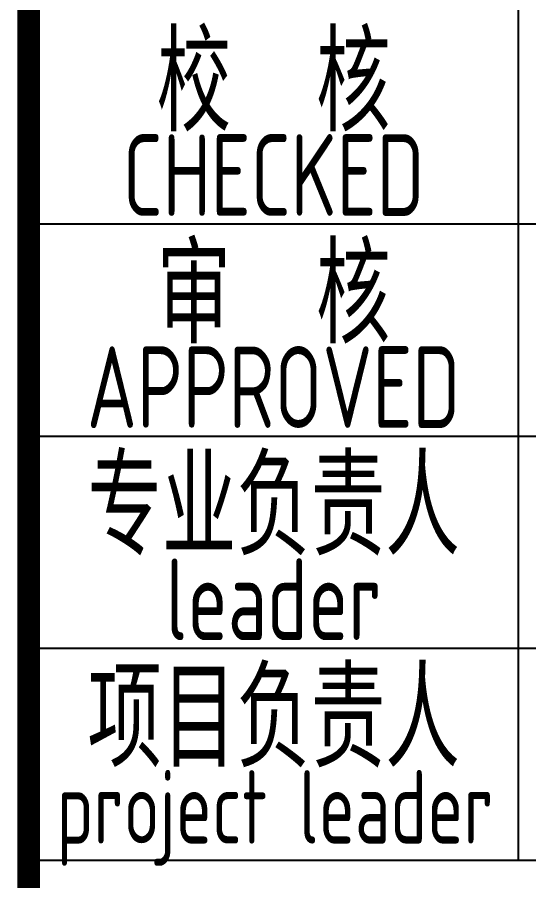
# Model space of a CAD drawing. Extents: x 5600590 to 5949977, y -428435 to -354779.
# Drawn here: x 5767938 to 5769504, y -410910 to -408265 of the extents above; entities that cross this region are included whole.
import ezdxf
from ezdxf.enums import TextEntityAlignment as Align

# ---------------------------------------------------------------- set-up
doc = ezdxf.new("R2010")
doc.units = 0
doc.header["$LTSCALE"] = 1000
doc.header["$MEASUREMENT"] = 0
doc.layers.get('0').update_dxf_attribs({"linetype": 'CONTINUOUS'})
doc.styles.add('AHD', font='sceie.shx', dxfattribs={"width": 0.7, "bigfont": 'sceic.shx'})

msp = doc.modelspace()

# ---------------------------------------------------------------- linework, layer by layer
for p, q in [((5769472.9, -410847.7), (5769472.9, -407597.7)), ((5767972.9, -408897.7), (5773472.9, -408897.7)), ((5767972.9, -409547.7), (5773472.9, -409547.7)), ((5767972.9, -410197.7), (5785972.9, -410197.7)), ((5767972.9, -410847.7), (5785972.9, -410847.7))]:
    msp.add_line(p, q)
msp.add_lwpolyline([(5785972.9, -405847.7, 70, 70, 0), (5767972.9, -405847.7, 70, 70, 0), (5767972.9, -411847.7, 0, 0, 0)], format="xyseb")
at = {"const_width": 70}
msp.add_lwpolyline([(5767972.9, -405847.7), (5767972.9, -411847.7)], dxfattribs=at)

# ---------------------------------------------------------------- texts
at = {"style": 'AHD', "width": 0.8}
for s, height, p in [('校  核', 300, (5768722.9, -408447.7)), ('校  核', 300, (5768722.9, -408447.7)), ('CHECKED', 250, (5768722.9, -408747.7)), ('CHECKED', 250, (5768722.9, -408747.7)), ('审  核', 300, (5768722.9, -409097.7)), ('审  核', 300, (5768722.9, -409097.7)), ('APPROVED', 250, (5768722.9, -409397.7)), ('APPROVED', 250, (5768722.9, -409397.7)), ('专业负责人', 300, (5768722.9, -409747.7)), ('leader', 250, (5768722.9, -410047.7)), ('项目负责人', 300, (5768722.9, -410397.7)), ('project leader', 225, (5768727, -410717.7))]:
    msp.add_text(s, height=height, dxfattribs=at).set_placement(p, align=Align.MIDDLE)

doc.saveas('drawing.dxf')
